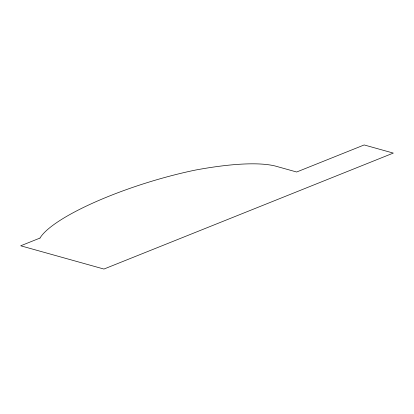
<?xml version="1.0" encoding="UTF-8"?>
<svg xmlns="http://www.w3.org/2000/svg" width="414" height="414" viewBox="0 0 414 414"><rect width="100%" height="100%" fill="white"/><g stroke="black" fill="none" stroke-linecap="round" stroke-linejoin="round"><path stroke-width="0.62" d="M39.992 238.066L20.7 245.792L103.935 269.053L393.3 153.087L364.17 144.947L296.652 172.007L275.082 165.983A163.696 37.1 -17.3 0 0 195.641 170.025A123.051 27.888 -17.3 0 0 39.992 238.066"/></g></svg>
